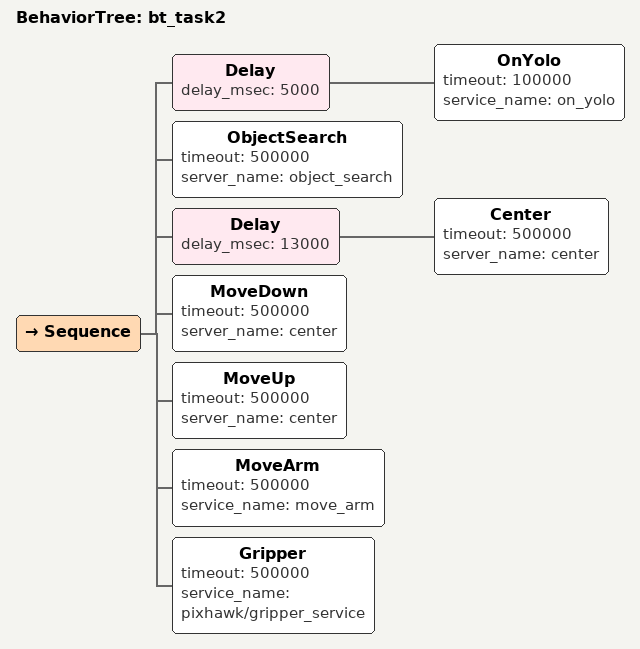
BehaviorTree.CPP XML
<?xml version="1.0" encoding="UTF-8"?>
<root BTCPP_format="4">
  <BehaviorTree ID="bt_task2">
    <Sequence>

      <Delay delay_msec="5000">
        <OnYolo     timeout="100000"
                    service_name="on_yolo"/>
      </Delay>
      <ObjectSearch timeout="500000"
                    server_name="object_search"/>
      <Delay delay_msec="13000">
        <Center     timeout="500000"
                    server_name="center"/>
      </Delay>
      <MoveDown     timeout="500000"
                    server_name="center"/>
      <MoveUp       timeout="500000"
                    server_name="center"/>
      <!-- TODO: Implement Service for MoveArm -->
      <MoveArm      timeout="500000"
                    service_name="move_arm"/>
      <Gripper      timeout="500000"
                    service_name="pixhawk/gripper_service"/>
    </Sequence>
  </BehaviorTree>

</root>
